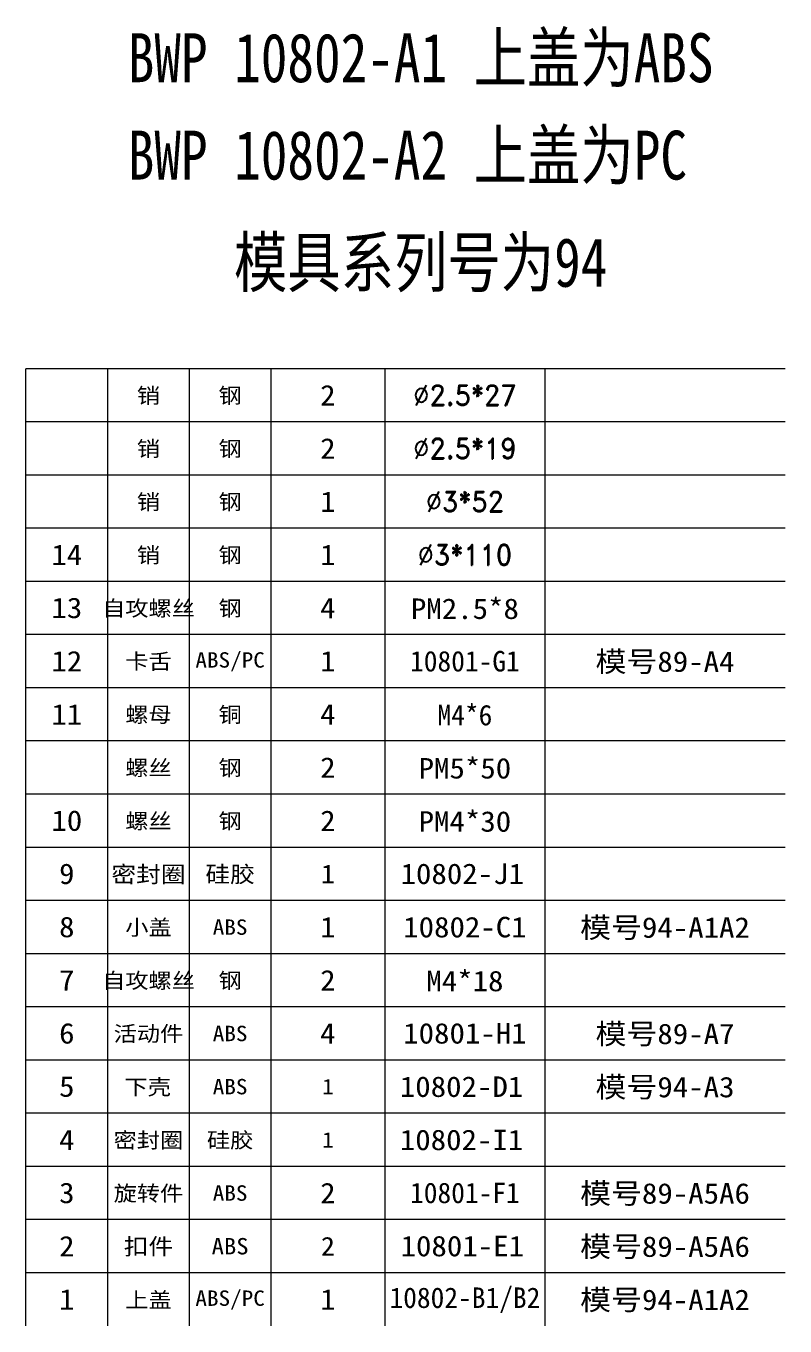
# Model space of a CAD drawing. Header units: millimetres. Extents: x -1995 to -555, y 489 to 1011.
# Drawn here: x -746.5 to -554.6, y 523.8 to 852.4 of the extents above; entities that cross this region are included whole.
import ezdxf
from ezdxf.enums import TextEntityAlignment as Align

# ---------------------------------------------------------------- set-up
doc = ezdxf.new("R2010")
doc.units = ezdxf.units.MM
doc.layers.add('from', color=7, linetype='Continuous', lineweight=13)
doc.styles.add('FFS', font='simfang0.ttf', dxfattribs={"width": 0.9})
doc.styles.add('ROMAND', font='romand.shx', dxfattribs={"width": 0.75, "bigfont": 'gbcbig.shx'})

msp = doc.modelspace()

# ---------------------------------------------------------------- linework, layer by layer
at = {"layer": 'from'}
for p, q in [((-746.543, 523.754), (-746.543, 765.75)), ((-554.616, 765.75), (-746.543, 765.75)), ((-725.898, 765.75), (-725.898, 523.754)), ((-705.252, 765.75), (-705.252, 523.754)), ((-684.606, 765.75), (-684.606, 523.754)), ((-655.805, 765.75), (-655.805, 523.754)), ((-615.31, 765.75), (-615.31, 523.754)), ((-554.616, 752.306), (-746.543, 752.306)), ((-554.616, 738.861), (-746.543, 738.861)), ((-554.616, 725.417), (-746.543, 725.417)), ((-554.616, 711.973), (-746.543, 711.973)), ((-554.616, 698.529), (-746.543, 698.529)), ((-554.616, 685.084), (-746.543, 685.084)), ((-554.616, 671.64), (-746.543, 671.64)), ((-554.616, 658.196), (-746.543, 658.196)), ((-554.616, 644.752), (-746.543, 644.752)), ((-554.616, 631.307), (-746.543, 631.307)), ((-554.616, 617.863), (-746.543, 617.863)), ((-554.616, 604.419), (-746.543, 604.419)), ((-554.616, 590.975), (-746.543, 590.975)), ((-554.616, 577.53), (-746.543, 577.53)), ((-554.616, 564.086), (-746.543, 564.086)), ((-554.616, 550.642), (-746.543, 550.642)), ((-554.616, 537.198), (-746.543, 537.198))]:
    msp.add_line(p, q, dxfattribs=at)

# ---------------------------------------------------------------- texts
at = {"layer": 'from', "color": 6}
for s, height, style, width, p in [('BWP 10802-A1 上盖为ABS', 12.36422, 'FFS', 0.8, (-646.744, 844.669)), ('BWP 10802-A2 上盖为PC ', 12.36422, 'FFS', 0.8, (-646.744, 820.053)), ('模具系列号为94', 12.3642, 'FFS', 0.8, (-646.744, 792.822)), ('%%c2.5*27', 5.1868, 'ROMAND', 0.925926, (-635.558, 759.028)), ('%%c2.5*19', 5.1868, 'ROMAND', 0.925926, (-635.558, 745.583)), ('%%c3*52', 5.1868, 'ROMAND', 0.925926, (-635.558, 732.139)), ('%%c3*110', 5.1868, 'ROMAND', 0.925926, (-635.558, 718.695)), ('PM2.5*8', 5.1868, 'FFS', 1.105671, (-635.558, 705.251)), ('10801-G1', 5.1868, 'FFS', 0.982819, (-635.558, 691.806)), ('模号89-A4', 5.1868, 'FFS', 1.105671, (-584.963, 691.806)), ('M4*6', 5.1868, 'FFS', 0.982819, (-635.558, 678.362)), ('PM5*50', 5.1868, 'FFS', 1.105671, (-635.558, 664.918)), ('PM4*30', 5.1868, 'FFS', 1.105671, (-635.558, 651.474)), ('10802-J1', 5.1868, 'FFS', 1.105671, (-636.225, 638.032)), ('模号94-A1A2', 5.1868, 'FFS', 1.105671, (-584.963, 624.585)), ('10802-C1', 5.1868, 'FFS', 1.105671, (-635.558, 624.585)), ('M4*18', 5.1868, 'FFS', 1.105671, (-635.558, 611.141)), ('10801-H1', 5.1868, 'FFS', 1.105671, (-635.558, 597.697)), ('模号89-A7', 5.1868, 'FFS', 1.105671, (-584.963, 597.697)), ('10802-D1', 5.1868, 'FFS', 1.105671, (-636.408, 584.209)), ('模号94-A3', 5.1868, 'FFS', 1.105671, (-584.963, 584.253)), ('10802-I1', 5.1868, 'FFS', 1.105671, (-636.408, 570.765)), ('10801-F1', 5.1868, 'FFS', 0.982819, (-635.558, 557.364)), ('模号89-A5A6', 5.1868, 'FFS', 1.105671, (-584.963, 557.364)), ('10801-E1', 5.1868, 'FFS', 1.105671, (-636.225, 543.922)), ('模号89-A5A6', 5.1868, 'FFS', 1.105671, (-584.963, 543.92)), ('10802-B1/B2', 5.18682, 'FFS', 0.982819, (-635.558, 530.476)), ('模号94-A1A2', 5.1868, 'FFS', 1.105671, (-584.963, 530.476))]:
    msp.add_text(s, height=height, dxfattribs=dict(at, style=style, width=width)).set_placement(p, align=Align.MIDDLE)
at = {"layer": 'from', "style": 'FFS', "width": 1.105671}
for s, height, p in [('销', 3.89, (-715.575, 759.028)), ('钢', 3.89, (-694.929, 759.028)), ('2', 5.187, (-670.206, 759.028)), ('销', 3.89, (-715.575, 745.583)), ('钢', 3.89, (-694.929, 745.583)), ('2', 5.187, (-670.206, 745.583)), ('销', 3.89, (-715.575, 732.139)), ('钢', 3.89, (-694.929, 732.139)), ('1', 5.187, (-670.206, 732.139)), ('14', 5.1868, (-736.221, 718.695)), ('销', 3.89, (-715.575, 718.695)), ('钢', 3.89, (-694.929, 718.695)), ('1', 5.187, (-670.206, 718.695)), ('13', 5.1868, (-736.221, 705.251)), ('自攻螺丝', 3.8901, (-715.575, 705.251)), ('钢', 3.89, (-694.929, 705.251)), ('4', 5.187, (-670.206, 705.251)), ('12', 5.1868, (-736.221, 691.806)), ('卡舌', 3.8901, (-715.575, 691.806)), ('ABS/PC', 3.8901, (-694.929, 691.806)), ('1', 5.187, (-670.206, 691.806)), ('11', 5.1868, (-736.221, 678.362)), ('螺母', 3.8901, (-715.575, 678.362)), ('铜', 3.89, (-694.929, 678.362)), ('4', 5.187, (-670.206, 678.362)), ('螺丝', 3.8901, (-715.575, 664.918)), ('钢', 3.89, (-694.929, 664.918)), ('2', 5.187, (-670.206, 664.918)), ('10', 5.1868, (-736.221, 651.474)), ('2', 5.187, (-670.206, 651.474)), ('螺丝', 3.8901, (-715.575, 651.474)), ('钢', 3.89, (-694.929, 651.474)), ('9', 5.187, (-736.221, 638.03)), ('密封圈', 4.1408, (-715.575, 638.032)), ('硅胶', 4.1408, (-694.929, 638.032)), ('1', 4.732, (-670.206, 638.032)), ('8', 5.187, (-736.221, 624.585)), ('小盖', 3.8901, (-715.575, 624.585)), ('ABS', 3.8901, (-694.929, 624.585)), ('1', 5.187, (-670.206, 624.585)), ('7', 5.187, (-736.221, 611.141)), ('自攻螺丝', 3.8901, (-715.575, 611.141)), ('钢', 3.89, (-694.929, 611.141)), ('2', 5.187, (-670.206, 611.141)), ('6', 5.187, (-736.221, 597.697)), ('活动件', 3.8901, (-715.575, 597.697)), ('ABS', 3.8901, (-694.929, 597.697)), ('4', 5.187, (-670.206, 597.697)), ('5', 5.187, (-736.221, 584.253)), ('下壳', 3.8901, (-715.757, 584.209)), ('ABS', 3.8901, (-694.929, 584.258)), ('1', 3.89, (-670.206, 584.258)), ('4', 5.187, (-736.221, 570.808)), ('密封圈', 3.8901, (-715.575, 570.811)), ('硅胶', 3.8901, (-694.929, 570.811)), ('1', 3.89, (-670.206, 570.811)), ('3', 5.187, (-736.221, 557.364)), ('旋转件', 3.8901, (-715.575, 557.364)), ('ABS', 3.8901, (-694.929, 557.364)), ('2', 5.187, (-670.206, 557.364)), ('2', 5.187, (-736.221, 543.92)), ('扣件', 4.1408, (-715.575, 543.922)), ('ABS', 4.1408, (-694.929, 543.922)), ('2', 4.732, (-670.206, 543.922)), ('1', 5.187, (-736.221, 530.476)), ('上盖', 3.8901, (-715.575, 530.476)), ('ABS/PC', 3.8901, (-694.929, 530.476)), ('1', 5.187, (-670.206, 530.476))]:
    msp.add_text(s, height=height, dxfattribs=at).set_placement(p, align=Align.MIDDLE)

doc.saveas('drawing.dxf')
